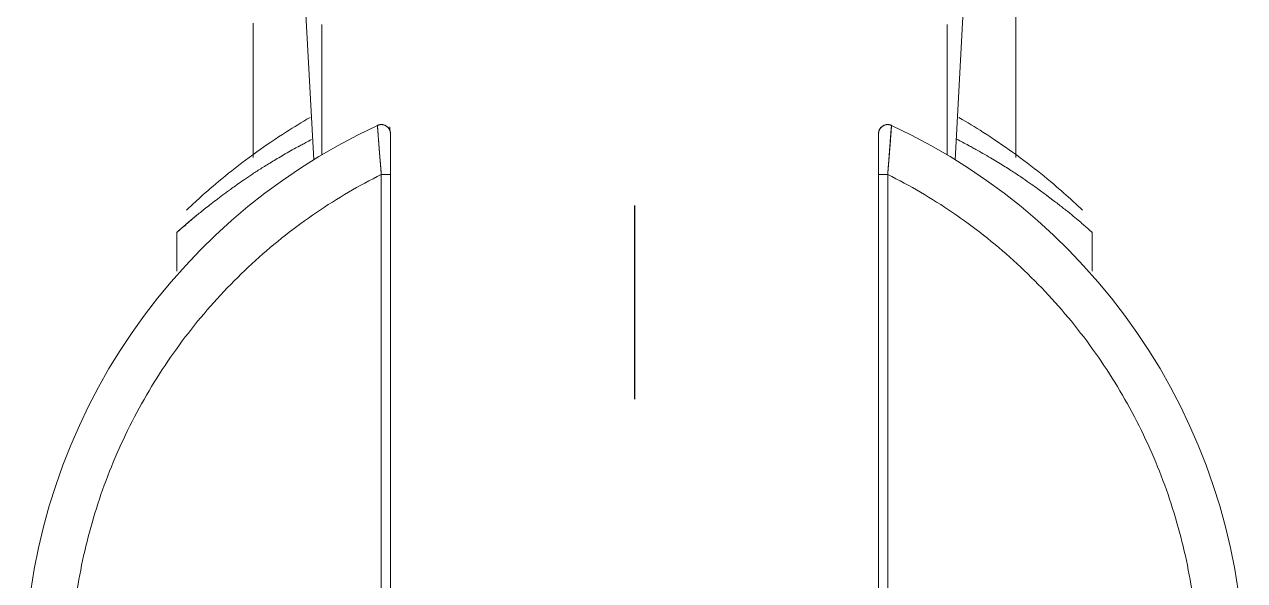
# Model space of a CAD drawing. Header units: millimetres. Extents: x 8883 to 11259, y -10160 to -6800.
# Drawn here: x 10774.56 to 10814.56, y -8580.24 to -8561.99 of the extents above; entities that cross this region are included whole.
import ezdxf

# ---------------------------------------------------------------- set-up
doc = ezdxf.new("R2010")
doc.units = ezdxf.units.MM
doc.linetypes.add('CENTERX2', pattern=[101.6, 63.5, -12.7, 12.7, -12.7])
doc.layers.add('CENTER', color=1, linetype='CENTERX2')

msp = doc.modelspace()

# ---------------------------------------------------------------- linework, layer by layer
at = {"linetype": 'Continuous', "lineweight": 18}
for p, q in [((10807.056, -8557.811), (10807.056, -8566.36)), ((10805.073, -8566.434), (10805.521, -8558.059)), ((10782.056, -8561.951), (10782.056, -8566.36)), ((10783.783, -8561.659), (10784.039, -8566.434)), ((10784.306, -8561.995), (10784.306, -8566.272)), ((10804.806, -8566.272), (10804.806, -8561.995)), ((10779.556, -8568.795), (10779.556, -8570.085)), ((10809.556, -8570.085), (10809.556, -8568.794))]:
    msp.add_line(p, q, dxfattribs=at)
for start, end in [(114.9179, 245.0821), (114.9179, 245.0821), (294.9179, 65.0821), (294.9179, 65.0821)]:
    msp.add_arc((10794.556, -8583.445), 20, start, end, dxfattribs=at)
for points, knots in [([(10783.921, -8565.048), (10783.65, -8565.205), (10783.026, -8565.585), (10782.101, -8566.214), (10781.184, -8566.918), (10780.437, -8567.556), (10779.969, -8567.991), (10779.862, -8568.094), (10779.865, -8568.092), (10779.865, -8568.092)], [0, 0, 0, 0, 0.108096, 0.260326, 0.433989, 0.623894, 0.81336, 0.990567, 1, 1, 1, 1]), ([(10809.247, -8568.092), (10809.247, -8568.092), (10809.145, -8567.993), (10808.68, -8567.561), (10807.936, -8566.924), (10807.02, -8566.221), (10806.093, -8565.589), (10805.466, -8565.207), (10805.191, -8565.048)], [0, 0, 0, 0, 0.177754, 0.368787, 0.56041, 0.735742, 0.889461, 1, 1, 1, 1]), ([(10786.256, -8566.912), (10786.255, -8566.905), (10786.254, -8566.892), (10786.253, -8566.873), (10786.251, -8566.854), (10786.25, -8566.835), (10786.248, -8566.815), (10786.246, -8566.797), (10786.245, -8566.778), (10786.243, -8566.759), (10786.241, -8566.74), (10786.24, -8566.722), (10786.238, -8566.703), (10786.237, -8566.685), (10786.235, -8566.667), (10786.234, -8566.649), (10786.232, -8566.631), (10786.231, -8566.613), (10786.229, -8566.595), (10786.228, -8566.577), (10786.226, -8566.56), (10786.225, -8566.542), (10786.223, -8566.525), (10786.222, -8566.508), (10786.22, -8566.491), (10786.219, -8566.474), (10786.217, -8566.457), (10786.216, -8566.441), (10786.215, -8566.424), (10786.213, -8566.408), (10786.212, -8566.392), (10786.211, -8566.376), (10786.209, -8566.36), (10786.208, -8566.344), (10786.207, -8566.328), (10786.205, -8566.313), (10786.204, -8566.298), (10786.203, -8566.282), (10786.202, -8566.267), (10786.201, -8566.252), (10786.199, -8566.238), (10786.198, -8566.223), (10786.197, -8566.208), (10786.196, -8566.194), (10786.195, -8566.18), (10786.194, -8566.166), (10786.193, -8566.152), (10786.192, -8566.138), (10786.19, -8566.124), (10786.189, -8566.111), (10786.188, -8566.097), (10786.187, -8566.084), (10786.186, -8566.071), (10786.185, -8566.058), (10786.184, -8566.045), (10786.183, -8566.033), (10786.183, -8566.02), (10786.182, -8566.008), (10786.181, -8565.996), (10786.18, -8565.984), (10786.179, -8565.972), (10786.178, -8565.96), (10786.177, -8565.948), (10786.176, -8565.937), (10786.175, -8565.926), (10786.175, -8565.914), (10786.174, -8565.903), (10786.173, -8565.892), (10786.172, -8565.882), (10786.171, -8565.871), (10786.171, -8565.861), (10786.17, -8565.85), (10786.169, -8565.84), (10786.168, -8565.83), (10786.168, -8565.82), (10786.167, -8565.81), (10786.166, -8565.793), (10786.164, -8565.77), (10786.162, -8565.74), (10786.159, -8565.711), (10786.157, -8565.683), (10786.155, -8565.656), (10786.153, -8565.63), (10786.151, -8565.604), (10786.149, -8565.58), (10786.148, -8565.557), (10786.146, -8565.535), (10786.144, -8565.514), (10786.143, -8565.493), (10786.141, -8565.474), (10786.14, -8565.456), (10786.139, -8565.439), (10786.138, -8565.423), (10786.136, -8565.408), (10786.135, -8565.394), (10786.135, -8565.381), (10786.134, -8565.369), (10786.133, -8565.358), (10786.132, -8565.349), (10786.132, -8565.34), (10786.131, -8565.332), (10786.131, -8565.325), (10786.13, -8565.32), (10786.13, -8565.315), (10786.13, -8565.312), (10786.13, -8565.309), (10786.13, -8565.307), (10786.13, -8565.307), (10786.13, -8565.307)], [0, 0, 0, 0, 0.00799, 0.015944, 0.023861, 0.031742, 0.039587, 0.047396, 0.055168, 0.062904, 0.070604, 0.078267, 0.085894, 0.093485, 0.101039, 0.108556, 0.116038, 0.123482, 0.130891, 0.138263, 0.145598, 0.152897, 0.160159, 0.167385, 0.174575, 0.181727, 0.188844, 0.195923, 0.202967, 0.209973, 0.216943, 0.223877, 0.230773, 0.237634, 0.244457, 0.251244, 0.257995, 0.264708, 0.271385, 0.278026, 0.28463, 0.291197, 0.297727, 0.304221, 0.310678, 0.317099, 0.323483, 0.32983, 0.336141, 0.342415, 0.348652, 0.354853, 0.361017, 0.367144, 0.373235, 0.379289, 0.385307, 0.391288, 0.397232, 0.40314, 0.409011, 0.414846, 0.420644, 0.426406, 0.432131, 0.437819, 0.443471, 0.449086, 0.454666, 0.460208, 0.465714, 0.471184, 0.476617, 0.482014, 0.487375, 0.492699, 0.497987, 0.515161, 0.532261, 0.549286, 0.566238, 0.583117, 0.599925, 0.616661, 0.633328, 0.649926, 0.666457, 0.68292, 0.699318, 0.715651, 0.731921, 0.748128, 0.764274, 0.78036, 0.796387, 0.812357, 0.828271, 0.84413, 0.859935, 0.875688, 0.89139, 0.907043, 0.922647, 0.938205, 0.953718, 0.969187, 0.984614, 1, 1, 1, 1]), ([(10786.256, -8566.912), (10786.255, -8566.905), (10786.254, -8566.892), (10786.253, -8566.873), (10786.251, -8566.854), (10786.25, -8566.835), (10786.248, -8566.815), (10786.246, -8566.797), (10786.245, -8566.778), (10786.243, -8566.759), (10786.241, -8566.74), (10786.24, -8566.722), (10786.238, -8566.703), (10786.237, -8566.685), (10786.235, -8566.667), (10786.234, -8566.649), (10786.232, -8566.631), (10786.231, -8566.613), (10786.229, -8566.595), (10786.228, -8566.577), (10786.226, -8566.56), (10786.225, -8566.542), (10786.223, -8566.525), (10786.222, -8566.508), (10786.22, -8566.491), (10786.219, -8566.474), (10786.217, -8566.457), (10786.216, -8566.441), (10786.215, -8566.424), (10786.213, -8566.408), (10786.212, -8566.392), (10786.211, -8566.376), (10786.209, -8566.36), (10786.208, -8566.344), (10786.207, -8566.328), (10786.205, -8566.313), (10786.204, -8566.298), (10786.203, -8566.282), (10786.202, -8566.267), (10786.201, -8566.252), (10786.199, -8566.238), (10786.198, -8566.223), (10786.197, -8566.208), (10786.196, -8566.194), (10786.195, -8566.18), (10786.194, -8566.166), (10786.193, -8566.152), (10786.192, -8566.138), (10786.19, -8566.124), (10786.189, -8566.111), (10786.188, -8566.097), (10786.187, -8566.084), (10786.186, -8566.071), (10786.185, -8566.058), (10786.184, -8566.045), (10786.183, -8566.033), (10786.183, -8566.02), (10786.182, -8566.008), (10786.181, -8565.996), (10786.18, -8565.984), (10786.179, -8565.972), (10786.178, -8565.96), (10786.177, -8565.948), (10786.176, -8565.937), (10786.175, -8565.926), (10786.175, -8565.914), (10786.174, -8565.903), (10786.173, -8565.892), (10786.172, -8565.882), (10786.171, -8565.871), (10786.171, -8565.861), (10786.17, -8565.85), (10786.169, -8565.84), (10786.168, -8565.83), (10786.168, -8565.82), (10786.167, -8565.81), (10786.166, -8565.793), (10786.164, -8565.77), (10786.162, -8565.74), (10786.159, -8565.711), (10786.157, -8565.683), (10786.155, -8565.656), (10786.153, -8565.63), (10786.151, -8565.604), (10786.149, -8565.58), (10786.148, -8565.557), (10786.146, -8565.535), (10786.144, -8565.514), (10786.143, -8565.493), (10786.141, -8565.474), (10786.14, -8565.456), (10786.139, -8565.439), (10786.138, -8565.423), (10786.136, -8565.408), (10786.135, -8565.394), (10786.135, -8565.381), (10786.134, -8565.369), (10786.133, -8565.358), (10786.132, -8565.349), (10786.132, -8565.34), (10786.131, -8565.332), (10786.131, -8565.325), (10786.13, -8565.32), (10786.13, -8565.315), (10786.13, -8565.312), (10786.13, -8565.309), (10786.13, -8565.307), (10786.13, -8565.307), (10786.13, -8565.307)], [0, 0, 0, 0, 0.00799, 0.015944, 0.023861, 0.031742, 0.039587, 0.047396, 0.055168, 0.062904, 0.070604, 0.078267, 0.085894, 0.093485, 0.101039, 0.108556, 0.116038, 0.123482, 0.130891, 0.138263, 0.145598, 0.152897, 0.160159, 0.167385, 0.174575, 0.181727, 0.188844, 0.195923, 0.202967, 0.209973, 0.216943, 0.223877, 0.230773, 0.237634, 0.244457, 0.251244, 0.257995, 0.264708, 0.271385, 0.278026, 0.28463, 0.291197, 0.297727, 0.304221, 0.310678, 0.317099, 0.323483, 0.32983, 0.336141, 0.342415, 0.348652, 0.354853, 0.361017, 0.367144, 0.373235, 0.379289, 0.385307, 0.391288, 0.397232, 0.40314, 0.409011, 0.414846, 0.420644, 0.426406, 0.432131, 0.437819, 0.443471, 0.449086, 0.454666, 0.460208, 0.465714, 0.471184, 0.476617, 0.482014, 0.487375, 0.492699, 0.497987, 0.515161, 0.532261, 0.549286, 0.566238, 0.583117, 0.599925, 0.616661, 0.633328, 0.649926, 0.666457, 0.68292, 0.699318, 0.715651, 0.731921, 0.748128, 0.764274, 0.78036, 0.796387, 0.812357, 0.828271, 0.84413, 0.859935, 0.875688, 0.89139, 0.907043, 0.922647, 0.938205, 0.953718, 0.969187, 0.984614, 1, 1, 1, 1]), ([(10786.556, -8566.912), (10786.556, -8566.577), (10786.556, -8566.241), (10786.556, -8565.864), (10786.556, -8565.76), (10786.556, -8565.617), (10786.556, -8565.579), (10786.556, -8565.579)], [0, 0, 0, 0, 0.5, 0.5, 0.75, 0.75, 1, 1, 1, 1]), ([(10786.556, -8566.912), (10786.556, -8566.577), (10786.556, -8566.241), (10786.556, -8565.864), (10786.556, -8565.76), (10786.556, -8565.617), (10786.556, -8565.579), (10786.556, -8565.579)], [0, 0, 0, 0, 0.5, 0.5, 0.75, 0.75, 1, 1, 1, 1]), ([(10802.556, -8565.579), (10802.556, -8565.554), (10802.559, -8565.529), (10802.572, -8565.481), (10802.581, -8565.457), (10802.605, -8565.413), (10802.62, -8565.393), (10802.654, -8565.356), (10802.673, -8565.34), (10802.716, -8565.313), (10802.739, -8565.302), (10802.786, -8565.286), (10802.811, -8565.282), (10802.861, -8565.278), (10802.886, -8565.28), (10802.936, -8565.289), (10802.96, -8565.297), (10802.982, -8565.307)], [0, 0, 0, 0, 0.125, 0.125, 0.25, 0.25, 0.375, 0.375, 0.5, 0.5, 0.625, 0.625, 0.75, 0.75, 0.875, 0.875, 1, 1, 1, 1]), ([(10802.556, -8565.579), (10802.556, -8565.579), (10802.556, -8565.617), (10802.556, -8565.76), (10802.556, -8565.864), (10802.556, -8566.241), (10802.556, -8566.577), (10802.556, -8566.912)], [0, 0, 0, 0, 0.25, 0.25, 0.5, 0.5, 1, 1, 1, 1]), ([(10802.556, -8565.579), (10802.556, -8565.579), (10802.556, -8565.617), (10802.556, -8565.76), (10802.556, -8565.864), (10802.556, -8566.241), (10802.556, -8566.577), (10802.556, -8566.912)], [0, 0, 0, 0, 0.25, 0.25, 0.5, 0.5, 1, 1, 1, 1]), ([(10802.856, -8566.912), (10802.857, -8566.905), (10802.858, -8566.891), (10802.859, -8566.87), (10802.861, -8566.849), (10802.863, -8566.828), (10802.865, -8566.807), (10802.866, -8566.787), (10802.868, -8566.766), (10802.87, -8566.746), (10802.871, -8566.725), (10802.873, -8566.705), (10802.875, -8566.685), (10802.876, -8566.665), (10802.878, -8566.645), (10802.879, -8566.625), (10802.881, -8566.605), (10802.882, -8566.586), (10802.884, -8566.566), (10802.885, -8566.547), (10802.887, -8566.528), (10802.888, -8566.509), (10802.89, -8566.49), (10802.891, -8566.471), (10802.893, -8566.452), (10802.894, -8566.433), (10802.896, -8566.415), (10802.897, -8566.397), (10802.898, -8566.378), (10802.9, -8566.36), (10802.901, -8566.342), (10802.903, -8566.325), (10802.904, -8566.307), (10802.905, -8566.289), (10802.906, -8566.272), (10802.908, -8566.255), (10802.909, -8566.238), (10802.91, -8566.221), (10802.912, -8566.204), (10802.913, -8566.187), (10802.914, -8566.171), (10802.915, -8566.155), (10802.916, -8566.138), (10802.918, -8566.122), (10802.919, -8566.106), (10802.92, -8566.091), (10802.921, -8566.075), (10802.922, -8566.06), (10802.923, -8566.045), (10802.925, -8566.029), (10802.926, -8566.015), (10802.927, -8566), (10802.928, -8565.985), (10802.929, -8565.971), (10802.93, -8565.956), (10802.931, -8565.942), (10802.932, -8565.928), (10802.933, -8565.915), (10802.934, -8565.901), (10802.935, -8565.888), (10802.936, -8565.874), (10802.937, -8565.861), (10802.938, -8565.848), (10802.939, -8565.836), (10802.94, -8565.823), (10802.941, -8565.81), (10802.942, -8565.798), (10802.942, -8565.786), (10802.943, -8565.774), (10802.944, -8565.762), (10802.945, -8565.751), (10802.946, -8565.739), (10802.947, -8565.728), (10802.948, -8565.717), (10802.948, -8565.706), (10802.949, -8565.696), (10802.95, -8565.685), (10802.951, -8565.675), (10802.952, -8565.664), (10802.952, -8565.654), (10802.953, -8565.644), (10802.954, -8565.635), (10802.955, -8565.625), (10802.955, -8565.616), (10802.956, -8565.606), (10802.957, -8565.597), (10802.957, -8565.588), (10802.958, -8565.58), (10802.959, -8565.571), (10802.959, -8565.563), (10802.96, -8565.554), (10802.961, -8565.546), (10802.961, -8565.538), (10802.962, -8565.531), (10802.963, -8565.523), (10802.963, -8565.516), (10802.964, -8565.508), (10802.964, -8565.501), (10802.965, -8565.494), (10802.965, -8565.487), (10802.966, -8565.481), (10802.967, -8565.474), (10802.967, -8565.468), (10802.968, -8565.461), (10802.968, -8565.455), (10802.969, -8565.449), (10802.969, -8565.444), (10802.97, -8565.438), (10802.97, -8565.433), (10802.97, -8565.427), (10802.971, -8565.422), (10802.971, -8565.417), (10802.972, -8565.412), (10802.972, -8565.407), (10802.973, -8565.402), (10802.973, -8565.398), (10802.973, -8565.394), (10802.974, -8565.389), (10802.974, -8565.385), (10802.975, -8565.381), (10802.975, -8565.377), (10802.975, -8565.373), (10802.976, -8565.37), (10802.976, -8565.366), (10802.976, -8565.363), (10802.977, -8565.36), (10802.977, -8565.357), (10802.977, -8565.353), (10802.978, -8565.351), (10802.978, -8565.348), (10802.978, -8565.345), (10802.978, -8565.342), (10802.979, -8565.34), (10802.979, -8565.338), (10802.979, -8565.335), (10802.979, -8565.333), (10802.98, -8565.331), (10802.98, -8565.329), (10802.98, -8565.327), (10802.98, -8565.325), (10802.98, -8565.324), (10802.981, -8565.322), (10802.981, -8565.321), (10802.981, -8565.319), (10802.981, -8565.318), (10802.981, -8565.317), (10802.981, -8565.316), (10802.981, -8565.314), (10802.982, -8565.313), (10802.982, -8565.313), (10802.982, -8565.312), (10802.982, -8565.311), (10802.982, -8565.31), (10802.982, -8565.31), (10802.982, -8565.309), (10802.982, -8565.309), (10802.982, -8565.308), (10802.982, -8565.308), (10802.982, -8565.308), (10802.982, -8565.308), (10802.982, -8565.307), (10802.982, -8565.307), (10802.982, -8565.307), (10802.982, -8565.307)], [0, 0, 0, 0, 0.008637, 0.017245, 0.025823, 0.034371, 0.042889, 0.051377, 0.059834, 0.068262, 0.076659, 0.085025, 0.093361, 0.101667, 0.109941, 0.118186, 0.126399, 0.134582, 0.142734, 0.150856, 0.158947, 0.167007, 0.175037, 0.183036, 0.191005, 0.198942, 0.20685, 0.214727, 0.222573, 0.23039, 0.238176, 0.245931, 0.253657, 0.261352, 0.269018, 0.276654, 0.28426, 0.291836, 0.299383, 0.3069, 0.314388, 0.321847, 0.329277, 0.336678, 0.34405, 0.351393, 0.358706, 0.36599, 0.373244, 0.380469, 0.387663, 0.394828, 0.401963, 0.409069, 0.416144, 0.423189, 0.430204, 0.437189, 0.444143, 0.451068, 0.457963, 0.464827, 0.471662, 0.478467, 0.485241, 0.491986, 0.498701, 0.505387, 0.512042, 0.518668, 0.525265, 0.531832, 0.538369, 0.544877, 0.551356, 0.557804, 0.564222, 0.57061, 0.576968, 0.583296, 0.589593, 0.595859, 0.602095, 0.608301, 0.614475, 0.620619, 0.626733, 0.632815, 0.638866, 0.644887, 0.650876, 0.656835, 0.662763, 0.66866, 0.674526, 0.680361, 0.686165, 0.691938, 0.697681, 0.703392, 0.709073, 0.714723, 0.720343, 0.725932, 0.73149, 0.737017, 0.742514, 0.747979, 0.753414, 0.758817, 0.76419, 0.769531, 0.774841, 0.78012, 0.785367, 0.790583, 0.795768, 0.800921, 0.806043, 0.811133, 0.816192, 0.82122, 0.826216, 0.83118, 0.836113, 0.841014, 0.845884, 0.850722, 0.855528, 0.860303, 0.865047, 0.869759, 0.874439, 0.879088, 0.883706, 0.888292, 0.892846, 0.897369, 0.901861, 0.906321, 0.91075, 0.915147, 0.919513, 0.923847, 0.92815, 0.932421, 0.93666, 0.940867, 0.945043, 0.949186, 0.953298, 0.957378, 0.961426, 0.965442, 0.969426, 0.973378, 0.977298, 0.981185, 0.985041, 0.988864, 0.992655, 0.996414, 1, 1, 1, 1]), ([(10802.982, -8565.307), (10802.982, -8565.307), (10802.982, -8565.307), (10802.982, -8565.308), (10802.982, -8565.308), (10802.982, -8565.309), (10802.982, -8565.31), (10802.982, -8565.311), (10802.982, -8565.313), (10802.982, -8565.314), (10802.982, -8565.316), (10802.982, -8565.318), (10802.982, -8565.321), (10802.981, -8565.323), (10802.981, -8565.326), (10802.981, -8565.329), (10802.981, -8565.332), (10802.981, -8565.336), (10802.98, -8565.34), (10802.98, -8565.344), (10802.98, -8565.348), (10802.979, -8565.352), (10802.979, -8565.357), (10802.979, -8565.362), (10802.978, -8565.367), (10802.978, -8565.372), (10802.978, -8565.378), (10802.977, -8565.384), (10802.977, -8565.39), (10802.976, -8565.396), (10802.976, -8565.403), (10802.975, -8565.409), (10802.975, -8565.416), (10802.974, -8565.424), (10802.974, -8565.431), (10802.973, -8565.439), (10802.973, -8565.447), (10802.972, -8565.455), (10802.972, -8565.463), (10802.971, -8565.472), (10802.97, -8565.48), (10802.97, -8565.489), (10802.969, -8565.499), (10802.968, -8565.508), (10802.967, -8565.518), (10802.967, -8565.528), (10802.966, -8565.538), (10802.965, -8565.548), (10802.964, -8565.559), (10802.964, -8565.57), (10802.963, -8565.581), (10802.962, -8565.592), (10802.961, -8565.603), (10802.96, -8565.615), (10802.959, -8565.627), (10802.958, -8565.639), (10802.957, -8565.651), (10802.956, -8565.664), (10802.955, -8565.677), (10802.954, -8565.69), (10802.953, -8565.703), (10802.952, -8565.716), (10802.951, -8565.73), (10802.95, -8565.743), (10802.949, -8565.757), (10802.948, -8565.772), (10802.947, -8565.786), (10802.946, -8565.803), (10802.944, -8565.822), (10802.943, -8565.843), (10802.941, -8565.865), (10802.939, -8565.888), (10802.938, -8565.911), (10802.936, -8565.935), (10802.934, -8565.96), (10802.932, -8565.985), (10802.93, -8566.011), (10802.928, -8566.038), (10802.926, -8566.066), (10802.924, -8566.094), (10802.922, -8566.122), (10802.919, -8566.152), (10802.917, -8566.182), (10802.915, -8566.212), (10802.912, -8566.244), (10802.91, -8566.276), (10802.907, -8566.309), (10802.904, -8566.342), (10802.901, -8566.376), (10802.899, -8566.41), (10802.896, -8566.446), (10802.893, -8566.481), (10802.889, -8566.518), (10802.886, -8566.555), (10802.883, -8566.592), (10802.88, -8566.631), (10802.877, -8566.669), (10802.873, -8566.708), (10802.87, -8566.748), (10802.866, -8566.788), (10802.863, -8566.829), (10802.859, -8566.87), (10802.857, -8566.898), (10802.856, -8566.912)], [0, 0, 0, 0, 0.00722, 0.014449, 0.021687, 0.028934, 0.03619, 0.043456, 0.050732, 0.058017, 0.065313, 0.072618, 0.079934, 0.08726, 0.094597, 0.101944, 0.109302, 0.116671, 0.124052, 0.131443, 0.138846, 0.146261, 0.153687, 0.161125, 0.168575, 0.176037, 0.183512, 0.190999, 0.198498, 0.20601, 0.213535, 0.221072, 0.228623, 0.236187, 0.243764, 0.251355, 0.258959, 0.266577, 0.274209, 0.281854, 0.289514, 0.297187, 0.304875, 0.312578, 0.320295, 0.328026, 0.335772, 0.343533, 0.351309, 0.3591, 0.366906, 0.374728, 0.382565, 0.390417, 0.398284, 0.406168, 0.414067, 0.421982, 0.429913, 0.43786, 0.445823, 0.453802, 0.461797, 0.469809, 0.477838, 0.485882, 0.493944, 0.502022, 0.513392, 0.524929, 0.536634, 0.548506, 0.560546, 0.572754, 0.58513, 0.597674, 0.610386, 0.623267, 0.636316, 0.649534, 0.66292, 0.676475, 0.690199, 0.704091, 0.718152, 0.732381, 0.746779, 0.761345, 0.77608, 0.790983, 0.806054, 0.821294, 0.836702, 0.852278, 0.868021, 0.883933, 0.900012, 0.916259, 0.932673, 0.949254, 0.966002, 0.982918, 1, 1, 1, 1]), ([(10783.969, -8565.771), (10783.905, -8565.804), (10783.798, -8565.86), (10783.669, -8565.929), (10783.593, -8565.971), (10783.554, -8565.992), (10783.535, -8566.002), (10783.526, -8566.008), (10783.521, -8566.01), (10783.519, -8566.012), (10783.518, -8566.012), (10783.517, -8566.012), (10783.517, -8566.013), (10783.352, -8566.103), (10783.199, -8566.19), (10782.911, -8566.357), (10782.777, -8566.437), (10782.526, -8566.589), (10782.41, -8566.661), (10782.193, -8566.798), (10781.993, -8566.928), (10781.737, -8567.102), (10781.521, -8567.253), (10781.401, -8567.339), (10781.32, -8567.398), (10781.291, -8567.42), (10781.262, -8567.441), (10781.256, -8567.445), (10781.254, -8567.447), (10781.253, -8567.447), (10781.252, -8567.448), (10781.252, -8567.448), (10781.252, -8567.448), (10781.252, -8567.448), (10781.252, -8567.448), (10781.252, -8567.448), (10781.252, -8567.448), (10781.251, -8567.449), (10781.229, -8567.465), (10781.165, -8567.511), (10781.105, -8567.556), (10780.906, -8567.704), (10780.763, -8567.813), (10780.505, -8568.015), (10780.389, -8568.107), (10780.185, -8568.274), (10780.095, -8568.349), (10779.998, -8568.432), (10779.97, -8568.457), (10779.941, -8568.481), (10779.929, -8568.492), (10779.926, -8568.495), (10779.924, -8568.496), (10779.923, -8568.497), (10779.922, -8568.498), (10779.918, -8568.501), (10779.882, -8568.532), (10779.849, -8568.561), (10779.713, -8568.679), (10779.637, -8568.744), (10779.574, -8568.799), (10779.562, -8568.81), (10779.557, -8568.814), (10779.556, -8568.814), (10779.556, -8568.815), (10779.556, -8568.815), (10779.556, -8568.815), (10779.556, -8568.815), (10779.556, -8568.815), (10779.557, -8568.814), (10779.561, -8568.811), (10779.565, -8568.807), (10779.568, -8568.805), (10779.569, -8568.804), (10779.57, -8568.804), (10779.57, -8568.803), (10779.57, -8568.803), (10779.57, -8568.803), (10779.57, -8568.803), (10779.57, -8568.803), (10779.57, -8568.803), (10779.57, -8568.803), (10779.59, -8568.787), (10779.63, -8568.749), (10779.76, -8568.631), (10779.85, -8568.551), (10780.049, -8568.382), (10780.141, -8568.306), (10780.247, -8568.219)], [0, 0, 0, 0, 0.016399, 0.027661, 0.033293, 0.036108, 0.037516, 0.03822, 0.038572, 0.038748, 0.038836, 0.038836, 0.038924, 0.038924, 0.083975, 0.083975, 0.129026, 0.129026, 0.174078, 0.174078, 0.219129, 0.26418, 0.309231, 0.354282, 0.354282, 0.376808, 0.379623, 0.381031, 0.381735, 0.382087, 0.382175, 0.382219, 0.382241, 0.382247, 0.382247, 0.382252, 0.382252, 0.382263, 0.382439, 0.38807, 0.399333, 0.399333, 0.444384, 0.444384, 0.489436, 0.489436, 0.534487, 0.534487, 0.545749, 0.551381, 0.552789, 0.553493, 0.553845, 0.553845, 0.554197, 0.554197, 0.557012, 0.579538, 0.579538, 0.66964, 0.66964, 0.714691, 0.714691, 0.720323, 0.723138, 0.724546, 0.724546, 0.725954, 0.725954, 0.737217, 0.74848, 0.754111, 0.756927, 0.758334, 0.759038, 0.75939, 0.759566, 0.759654, 0.759698, 0.75972, 0.75972, 0.759742, 0.759742, 0.849845, 0.849845, 0.939947, 0.939947, 1, 1, 1, 1]), ([(10809.517, -8568.78), (10809.538, -8568.798), (10809.55, -8568.81), (10809.557, -8568.815), (10809.556, -8568.815), (10809.551, -8568.811), (10809.547, -8568.807), (10809.544, -8568.805), (10809.543, -8568.804), (10809.542, -8568.803), (10809.542, -8568.803), (10809.542, -8568.803), (10809.541, -8568.803), (10809.541, -8568.803), (10809.541, -8568.803), (10809.541, -8568.803), (10809.541, -8568.803), (10809.522, -8568.786), (10809.481, -8568.748), (10809.351, -8568.63), (10809.261, -8568.55), (10809.022, -8568.348), (10808.874, -8568.225), (10808.602, -8568.01), (10808.504, -8567.933), (10808.342, -8567.809), (10808.259, -8567.745), (10808.155, -8567.667), (10808.101, -8567.628), (10808.074, -8567.608), (10808.061, -8567.597), (10808.054, -8567.592), (10808.051, -8567.59), (10808.049, -8567.589), (10808.048, -8567.588), (10808.048, -8567.588), (10808.047, -8567.587), (10808.047, -8567.587), (10808.047, -8567.587), (10808.047, -8567.587), (10808.006, -8567.557), (10807.958, -8567.521), (10807.851, -8567.441), (10807.791, -8567.397), (10807.655, -8567.298), (10807.581, -8567.245), (10807.414, -8567.128), (10807.323, -8567.065), (10807.122, -8566.93), (10807.013, -8566.857), (10806.773, -8566.704), (10806.643, -8566.622), (10806.36, -8566.45), (10806.207, -8566.359), (10805.959, -8566.216), (10805.873, -8566.167), (10805.74, -8566.093), (10805.672, -8566.055), (10805.59, -8566.01), (10805.549, -8565.987), (10805.528, -8565.976), (10805.518, -8565.97), (10805.512, -8565.967), (10805.51, -8565.966), (10805.508, -8565.965), (10805.508, -8565.965), (10805.507, -8565.964), (10805.507, -8565.964), (10805.378, -8565.894), (10805.249, -8565.825), (10805.12, -8565.759)], [0, 0, 0, 0, 0.053254, 0.053254, 0.079881, 0.093194, 0.099851, 0.103179, 0.104843, 0.105676, 0.106092, 0.1063, 0.106404, 0.106456, 0.106482, 0.106482, 0.106508, 0.106508, 0.213015, 0.213015, 0.319523, 0.319523, 0.42603, 0.42603, 0.479284, 0.479284, 0.505911, 0.519225, 0.525881, 0.52921, 0.530874, 0.531706, 0.532122, 0.53233, 0.532434, 0.532486, 0.532512, 0.532525, 0.532525, 0.532538, 0.532538, 0.585792, 0.585792, 0.639046, 0.639046, 0.6923, 0.6923, 0.745553, 0.745553, 0.798807, 0.798807, 0.852061, 0.852061, 0.905315, 0.905315, 0.931942, 0.931942, 0.945255, 0.951912, 0.95524, 0.956904, 0.957736, 0.958153, 0.958361, 0.958465, 0.958517, 0.958517, 0.958569, 0.958569, 1, 1, 1, 1])]:
    msp.add_open_spline(points, degree=3, knots=knots, dxfattribs=at)
for points, degree in [([(10786.138, -8565.44), (10786.135, -8565.441), (10786.131, -8565.443), (10786.127, -8565.444)], 3), ([(10786.138, -8565.44), (10786.135, -8565.441), (10786.131, -8565.443), (10786.127, -8565.444)], 3), ([(10786.53, -8565.464), (10786.53, -8565.427), (10786.53, -8565.389), (10786.53, -8565.352)], 3), ([(10802.985, -8565.444), (10802.981, -8565.443), (10802.977, -8565.441), (10802.973, -8565.439)], 3), ([(10786.556, -8599.979), (10786.556, -8566.912)], 1), ([(10786.556, -8599.979), (10786.556, -8566.912)], 1), ([(10802.556, -8566.912), (10802.556, -8599.979)], 1), ([(10802.556, -8566.912), (10802.556, -8599.979)], 1)]:
    msp.add_open_spline(points, degree=degree, dxfattribs=at)
for points, weights in [([(10786.556, -8565.579), (10786.556, -8565.336), (10786.351, -8565.205), (10786.13, -8565.307)], [1.30019902875, 0.899856934633, 0.899933671788, 1.30042924022]), ([(10786.556, -8565.579), (10786.556, -8565.336), (10786.351, -8565.205), (10786.13, -8565.307)], [1.30019902875, 0.899856934633, 0.899933671788, 1.30042924022]), ([(10802.982, -8565.307), (10802.761, -8565.205), (10802.556, -8565.336), (10802.556, -8565.579)], [1.30041528847, 0.899934783407, 0.899861583892, 1.30019568992]), ([(10786.256, -8566.912), (10786.438, -8566.912), (10786.556, -8566.912), (10786.556, -8566.912)], [1.08521363899, 0.92175964772, 0.993454696957, 1.3002987867]), ([(10786.256, -8566.912), (10786.438, -8566.912), (10786.556, -8566.912), (10786.556, -8566.912)], [1.08521363899, 0.92175964772, 0.993454696957, 1.3002987867]), ([(10802.556, -8566.912), (10802.556, -8566.912), (10802.674, -8566.912), (10802.856, -8566.912)], [1.30029828764, 0.993454350613, 0.921759610814, 1.08521406824])]:
    msp.add_rational_spline(points, weights, degree=3, dxfattribs=at)
at = {"linetype": 'Continuous', "lineweight": 13}
for points, weights in [([(10786.256, -8599.979), (10776.056, -8594.859), (10776.056, -8583.445), (10776.056, -8572.032), (10786.256, -8566.912)], [1, 0.851072454934, 1, 0.851072454934, 1]), ([(10786.256, -8599.979), (10776.056, -8594.859), (10776.056, -8583.445), (10776.056, -8572.032), (10786.256, -8566.912)], [1, 0.851072454934, 1, 0.851072454934, 1]), ([(10802.856, -8566.912), (10813.056, -8572.032), (10813.056, -8583.445), (10813.056, -8594.859), (10802.856, -8599.979)], [1, 0.851072454934, 1, 0.851072454934, 1]), ([(10802.856, -8599.979), (10813.056, -8594.859), (10813.056, -8583.445), (10813.056, -8572.032), (10802.856, -8566.912)], [1, 0.851072454922, 1, 0.851072453107, 1])]:
    msp.add_rational_spline(points, weights, degree=2, knots=[0, 0, 0, 0.5, 0.5, 1, 1, 1], dxfattribs=at)
for points in [[(10786.256, -8599.979), (10786.256, -8566.912)], [(10786.256, -8599.979), (10786.256, -8566.912)], [(10802.856, -8566.912), (10802.856, -8599.979)], [(10802.856, -8566.912), (10802.856, -8599.979)]]:
    msp.add_open_spline(points, degree=1, dxfattribs=at)
at = {"linetype": 'Continuous', "lineweight": 18}
msp.add_rational_spline([(10802.856, -8566.912), (10802.732, -8566.912), (10802.556, -8566.912), (10802.556, -8566.912)], [1, 0.923879527024, 0.923879527024, 0.999695788647], degree=2, knots=[0, 0, 0, 0.500501, 1, 1, 1], dxfattribs=at)
at = {"layer": 'CENTER', "ltscale": 0.5}
msp.add_line((10794.556, -7666.238), (10794.556, -9086.383), dxfattribs=at)

doc.saveas('drawing.dxf')
